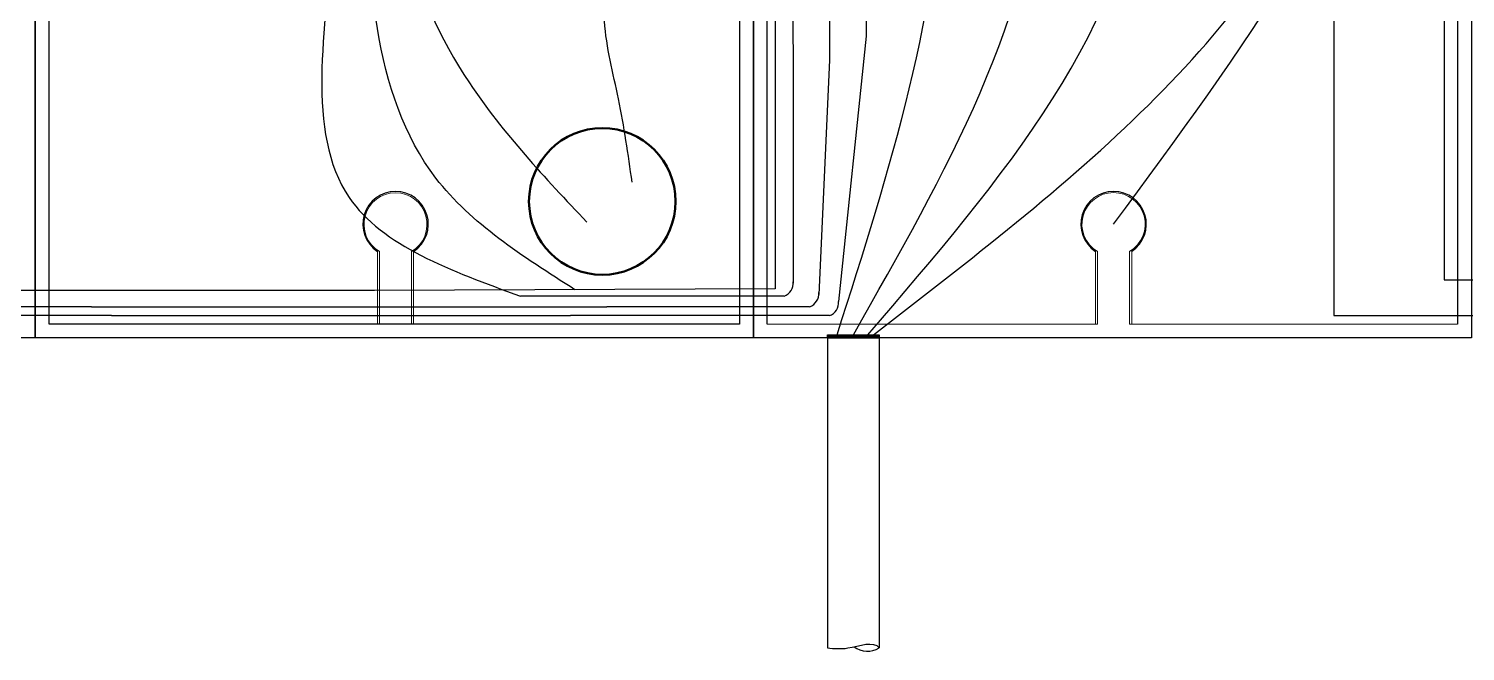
# Model space of a CAD drawing. Header units: millimetres. Extents: x 2991 to 3503, y 2795 to 2987.
# Drawn here: x 3321.03 to 3334.93, y 2802.55 to 2808.58 of the extents above; entities that cross this region are included whole.
import ezdxf

# ---------------------------------------------------------------- set-up
doc = ezdxf.new("R2010")
doc.units = ezdxf.units.MM
doc.linetypes.add('ACAD_ISO02W100', pattern=[15, 12, -3])

msp = doc.modelspace()

# ---------------------------------------------------------------- linework, layer by layer
for p, q in [((3321.227, 2805.719), (3321.227, 2819.346)), ((3327.907, 2819.346), (3327.907, 2805.719)), ((3328.174, 2805.719), (3328.174, 2819.346)), ((3334.854, 2819.346), (3334.854, 2805.719)), ((3327.907, 2805.719), (3321.227, 2805.719))]:
    msp.add_line(p, q)
at = {"color": 5}
for p, q in [((3328.252, 2816.781), (3328.252, 2806.06)), ((3334.722, 2812.284), (3334.722, 2806.147)), ((3334.722, 2806.147), (3344.461, 2806.147)), ((3324.375, 2806.043), (3317.428, 2806.043)), ((3328.252, 2806.06), (3324.375, 2806.043))]:
    msp.add_line(p, q, dxfattribs=at)
at = {"color": 1}
for p, q in [((3328.422, 2809.003), (3328.427, 2807.971)), ((3328.777, 2809.003), (3328.777, 2808.271)), ((3329.133, 2809.003), (3329.133, 2808.504)), ((3333.656, 2809.003), (3333.656, 2805.8)), ((3329.133, 2808.504), (3328.865, 2805.938)), ((3328.777, 2808.271), (3328.673, 2806.005)), ((3328.427, 2807.971), (3328.427, 2806.115)), ((3321.639, 2805.886), (3319.678, 2805.886)), ((3321.639, 2805.886), (3326.624, 2805.886)), ((3326.979, 2805.989), (3325.787, 2805.989)), ((3328.585, 2805.886), (3326.624, 2805.886)), ((3328.336, 2805.989), (3326.979, 2805.989)), ((3321.831, 2805.8), (3319.327, 2805.8)), ((3321.831, 2805.8), (3326.273, 2805.8)), ((3328.778, 2805.8), (3326.273, 2805.8)), ((3333.656, 2805.8), (3343.666, 2805.8))]:
    msp.add_line(p, q, dxfattribs=at)
at = {"color": 0}
for p, q in [((3328.758, 2805.586), (3328.758, 2805.616)), ((3328.758, 2805.616), (3329.258, 2805.616)), ((3328.758, 2805.608), (3329.258, 2805.608)), ((3328.758, 2805.601), (3329.258, 2805.601)), ((3329.258, 2805.593), (3328.758, 2805.593)), ((3329.258, 2805.616), (3329.258, 2805.586)), ((3328.758, 2805.586), (3329.258, 2805.586)), ((3328.758, 2805.586), (3328.758, 2802.586)), ((3329.258, 2805.586), (3329.258, 2802.586))]:
    msp.add_line(p, q, dxfattribs=at)
for points in [[(3321.094, 2819.479), (3321.094, 2805.586), (3314.147, 2805.586), (3314.147, 2819.479)], [(3328.041, 2819.479), (3328.041, 2805.586), (3321.094, 2805.586), (3321.094, 2819.479)], [(3334.988, 2819.479), (3334.988, 2805.586), (3328.041, 2805.586), (3328.041, 2819.479)]]:
    msp.add_lwpolyline(points, close=True)
at = {"lineweight": 18}
for points in [[(3324.754, 2806.421), (3324.754, 2805.719), (3327.907, 2805.719), (3324.734, 2805.719), (3324.734, 2806.421, 3.647882), (3324.423, 2806.421), (3324.423, 2805.719), (3321.227, 2805.719), (3324.403, 2805.719), (3324.403, 2806.421)], [(3331.701, 2806.421), (3331.701, 2805.719), (3334.854, 2805.719), (3331.681, 2805.719), (3331.681, 2806.421, 3.647882), (3331.369, 2806.421), (3331.369, 2805.719), (3328.174, 2805.719), (3331.35, 2805.719), (3331.35, 2806.421)]]:
    msp.add_lwpolyline(points, format="xyb", dxfattribs=at)
at = {"linetype": 'ACAD_ISO02W100', "lineweight": 50}
msp.add_circle((3326.579, 2806.905), 0.709, dxfattribs=at)
for centre in [(3324.579, 2806.685), (3331.525, 2806.685)]:
    msp.add_arc(centre, 0.317, 303.5382, 236.4618)
at = {"color": 1}
for centre in [(3328.293, 2806.115), (3328.54, 2806.012), (3328.732, 2805.926)]:
    msp.add_arc(centre, 0.134, 289.9038, 5.0534, dxfattribs=at)
at = {"color": 0}
msp.add_arc((3329.145, 2802.77), 0.216, 232.8996, 301.469, dxfattribs=at)
at = {"color": 3}
msp.add_spline([(3331.525, 2806.685), (3334.447, 2811.882), (3334.513, 2817.346), (3334.465, 2835.506), (3333.791, 2840.516), (3332.713, 2843.829)], degree=3, dxfattribs=at)
at = {"color": 5}
for points in [[(3329.202, 2805.616), (3333.638, 2810.409), (3333.761, 2817.56), (3333.761, 2817.675)], [(3324.724, 2813.23), (3324.627, 2810.706), (3324.686, 2809.457), (3325.293, 2808.053), (3326.43, 2806.705)], [(3326.314, 2806.051), (3324.97, 2807.13), (3324.313, 2810.244), (3324.375, 2812.093)]]:
    msp.add_spline(points, degree=3, dxfattribs=at)
at = {"color": 1}
for points in [[(3324.014, 2813.23), (3324.014, 2811.126), (3323.973, 2809.479), (3324.13, 2806.944), (3325.787, 2805.989)], [(3329.008, 2805.616), (3330.865, 2810.409), (3330.865, 2811.283)], [(3329.149, 2805.616), (3331.848, 2810.409), (3331.848, 2811.283)], [(3326.868, 2807.09), (3326.736, 2807.896), (3326.6, 2808.647), (3326.599, 2809.123), (3326.6, 2809.237)]]:
    msp.add_spline(points, degree=3, dxfattribs=at)
msp.add_open_spline([(3328.85, 2805.616), (3329.356, 2807.197), (3329.936, 2809.007), (3329.876, 2810.946), (3329.885, 2811.246), (3329.888, 2811.309)], degree=3, knots=[0, 0, 0, 0, 4.903064, 5.613544, 5.803564, 5.803564, 5.803564, 5.803564], dxfattribs=at)
at = {"color": 0}
msp.add_open_spline([(3328.758, 2802.586), (3328.82, 2802.58), (3328.977, 2802.565), (3329.204, 2802.662), (3329.258, 2802.586)], degree=3, knots=[0, 0, 0, 0, 0.1966469, 0.5, 0.5, 0.5, 0.5], dxfattribs=at)

doc.saveas('drawing.dxf')
